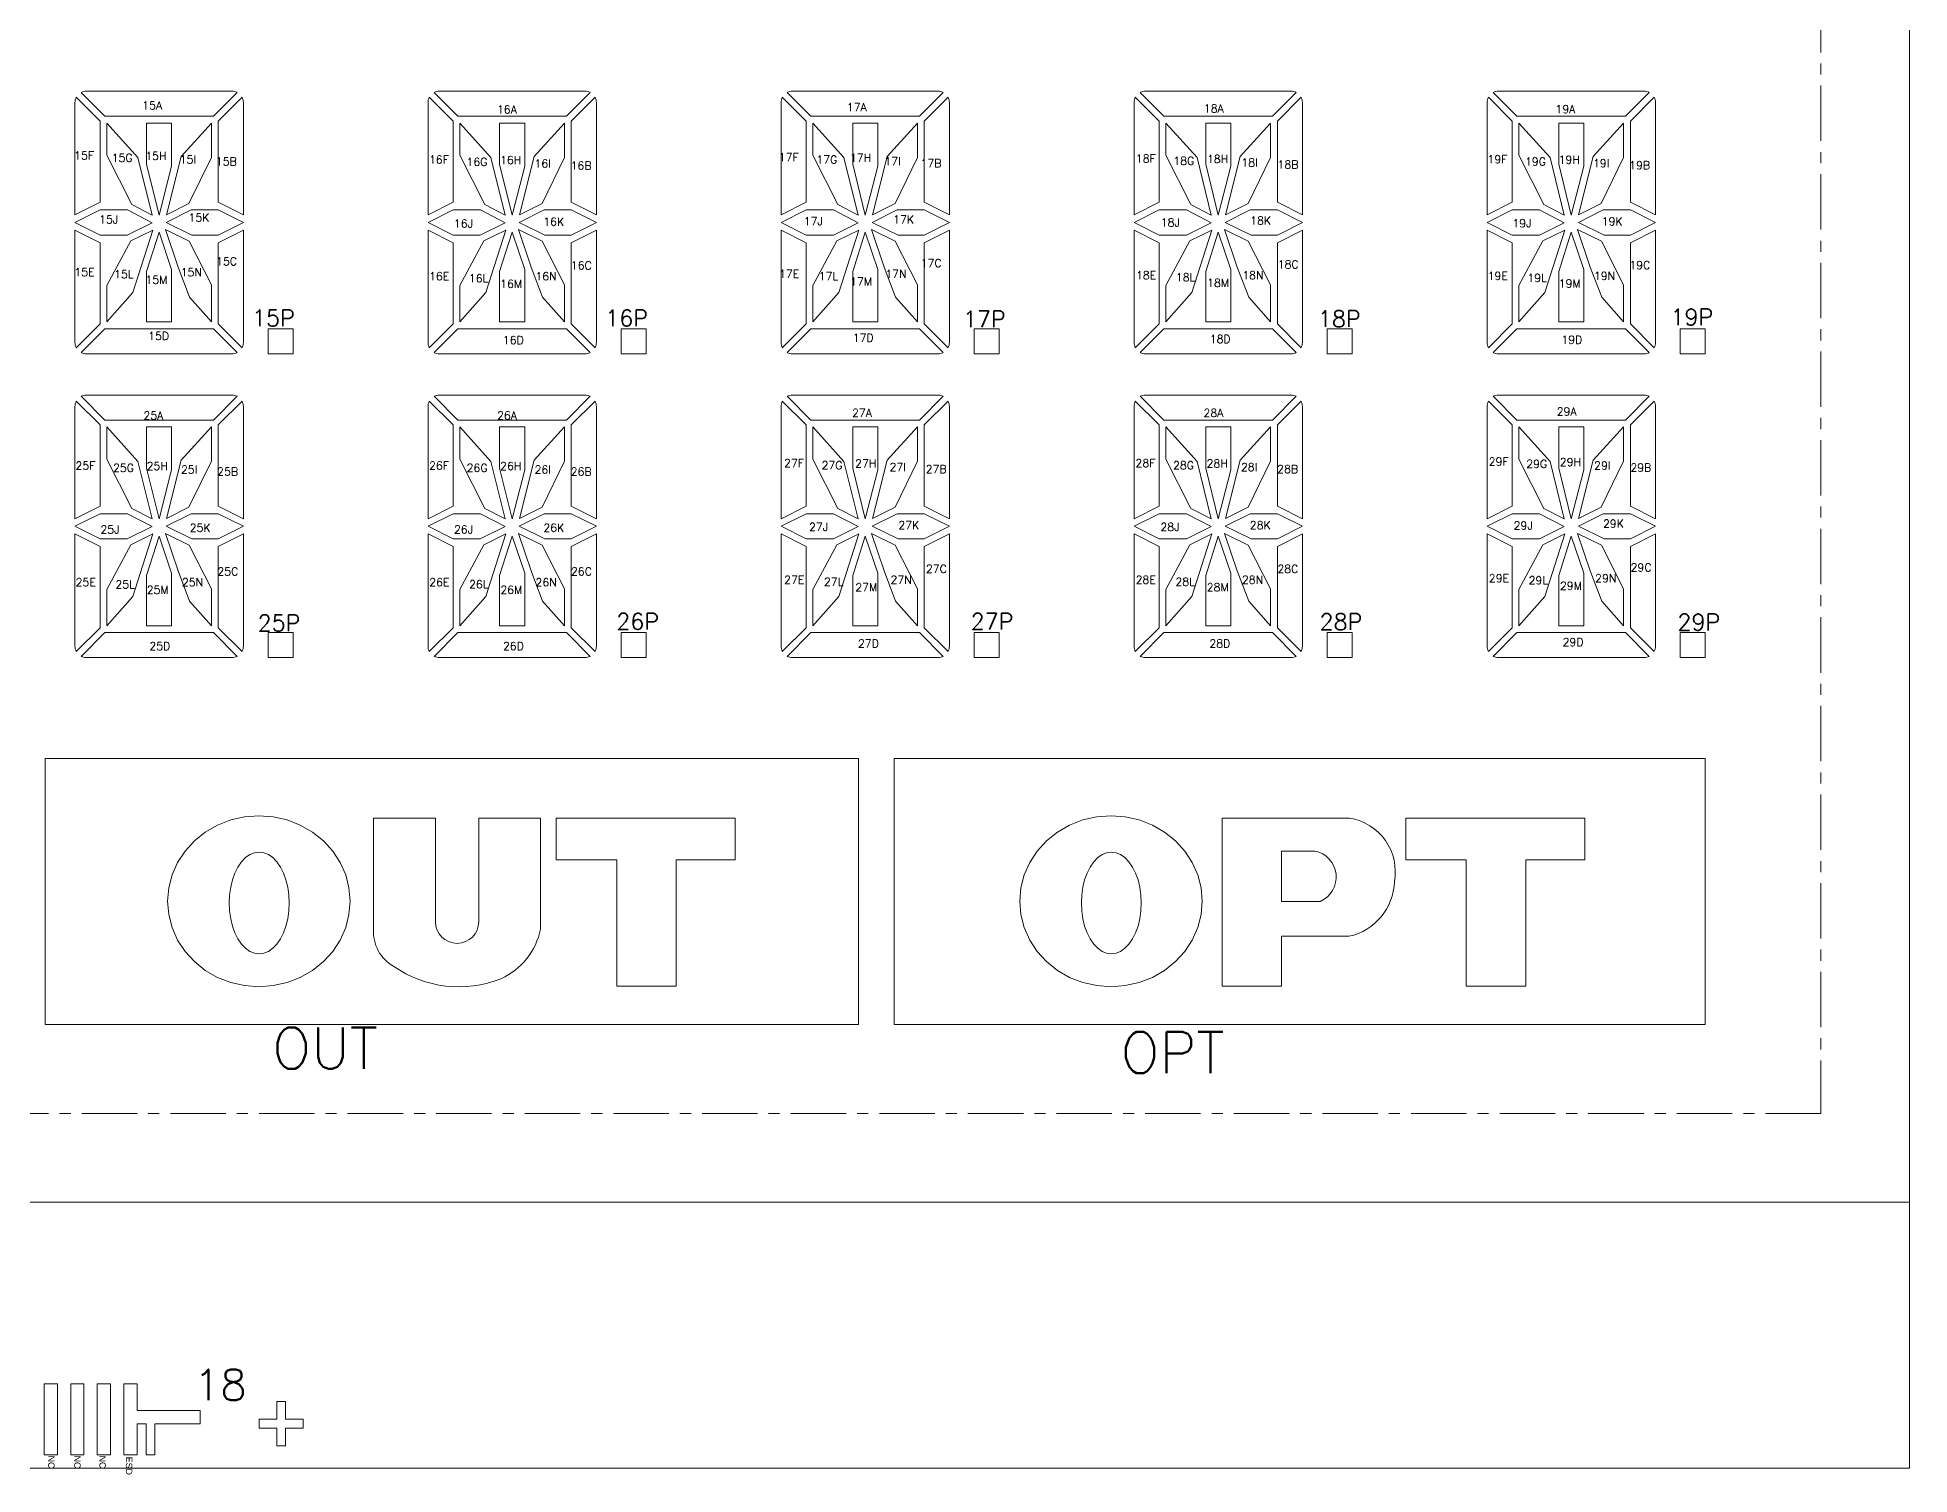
# Model space of a CAD drawing. Extents: x 105 to 1195, y -174 to 82.
# Drawn here: x 608.55 to 650.8, y -106.06 to -73.63 of the extents above; entities that cross this region are included whole.
import ezdxf
from ezdxf.enums import TextEntityAlignment as Align

# ---------------------------------------------------------------- set-up
doc = ezdxf.new("R2010")
doc.units = 0
doc.header["$MEASUREMENT"] = 0
doc.linetypes.add('AUSGEZOGEN', pattern=[0])
doc.linetypes.add('CENTER', pattern=[2, 1.25, -0.25, 0.25, -0.25])
doc.layers.get('0').update_dxf_attribs({"linetype": 'AUSGEZOGEN'})
doc.layers.add('DIM', color=4, linetype='Continuous')
doc.styles.add('Arial', font='arial.ttf', dxfattribs={"height": 24})
doc.styles.add('ROMANS', font='romans')
doc.styles.add('SSS_Dim', font='romans.shx')

# ---------------------------------------------------------------- blocks, each defined once
blk = doc.blocks.new('0')
at = {"lineweight": 5}
for p, q in [((86, 65.2), (86, 0)), ((86, 6), (0, 6)), ((86, 0), (0, 0))]:
    blk.add_line(p, q, dxfattribs=at)
at = {"linetype": 'CENTER', "lineweight": 5}
blk.add_lwpolyline([(84, 63.2), (84, 8), (2, 8), (2, 63.2)], close=True, dxfattribs=at)
at = {"lineweight": 5}
for points in [[(44.597, 30.817, -0.120758), (44.626, 30.936), (45.162, 30.4), (45.162, 28.566), (44.597, 28.283)], [(45.271, 30.509), (44.735, 31.045, -0.120758), (44.854, 31.074), (48.139, 31.074, -0.120758), (48.258, 31.045), (47.722, 30.509)], [(48.367, 30.936), (47.831, 30.4), (47.831, 28.566), (48.397, 28.283), (48.397, 30.817, 0.120758)], [(52.564, 30.817, -0.120758), (52.593, 30.936), (53.129, 30.4), (53.129, 28.566), (52.564, 28.283)], [(53.238, 30.509), (52.702, 31.045, -0.120758), (52.821, 31.074), (56.106, 31.074, -0.120758), (56.225, 31.045), (55.689, 30.509)], [(56.334, 30.936), (55.798, 30.4), (55.798, 28.566), (56.364, 28.283), (56.364, 30.817, 0.120758)], [(60.531, 30.817, -0.120758), (60.56, 30.936), (61.096, 30.4), (61.096, 28.566), (60.531, 28.283)], [(61.205, 30.509), (60.669, 31.045, -0.120758), (60.788, 31.074), (64.073, 31.074, -0.120758), (64.192, 31.045), (63.656, 30.509)], [(64.301, 30.936), (63.765, 30.4), (63.765, 28.566), (64.331, 28.283), (64.331, 30.817, 0.120758)], [(68.498, 30.817, -0.120758), (68.527, 30.936), (69.063, 30.4), (69.063, 28.566), (68.498, 28.283)], [(69.172, 30.509), (68.636, 31.045, -0.120758), (68.755, 31.074), (72.04, 31.074, -0.120758), (72.159, 31.045), (71.623, 30.509)], [(72.268, 30.936), (71.732, 30.4), (71.732, 28.566), (72.298, 28.283), (72.298, 30.817, 0.120758)], [(76.465, 30.817, -0.120758), (76.494, 30.936), (77.03, 30.4), (77.03, 28.566), (76.465, 28.283)], [(77.139, 30.509), (76.603, 31.045, -0.120758), (76.722, 31.074), (80.007, 31.074, -0.120758), (80.126, 31.045), (79.59, 30.509)], [(80.235, 30.936), (79.699, 30.4), (79.699, 28.566), (80.265, 28.283), (80.265, 30.817, 0.120758)], [(44.626, 25.285), (45.162, 25.822), (45.162, 27.655), (44.597, 27.938), (44.597, 25.404, 0.120758)], [(48.397, 25.404, -0.120758), (48.367, 25.285), (47.831, 25.822), (47.831, 27.655), (48.397, 27.938)], [(52.593, 25.285), (53.129, 25.822), (53.129, 27.655), (52.564, 27.938), (52.564, 25.404, 0.120758)], [(56.364, 25.404, -0.120758), (56.334, 25.285), (55.798, 25.822), (55.798, 27.655), (56.364, 27.938)], [(60.56, 25.285), (61.096, 25.822), (61.096, 27.655), (60.531, 27.938), (60.531, 25.404, 0.120758)], [(64.331, 25.404, -0.120758), (64.301, 25.285), (63.765, 25.822), (63.765, 27.655), (64.331, 27.938)], [(68.527, 25.285), (69.063, 25.822), (69.063, 27.655), (68.498, 27.938), (68.498, 25.404, 0.120758)], [(72.298, 25.404, -0.120758), (72.268, 25.285), (71.732, 25.822), (71.732, 27.655), (72.298, 27.938)], [(76.494, 25.285), (77.03, 25.822), (77.03, 27.655), (76.465, 27.938), (76.465, 25.404, 0.120758)], [(80.265, 25.404, -0.120758), (80.235, 25.285), (79.699, 25.822), (79.699, 27.655), (80.265, 27.938)], [(47.722, 25.712), (45.271, 25.712), (44.735, 25.176, 0.120758), (44.854, 25.147), (48.139, 25.147, 0.120758), (48.258, 25.176)], [(55.689, 25.712), (53.238, 25.712), (52.702, 25.176, 0.120758), (52.821, 25.147), (56.106, 25.147, 0.120758), (56.225, 25.176)], [(63.656, 25.712), (61.205, 25.712), (60.669, 25.176, 0.120758), (60.788, 25.147), (64.073, 25.147, 0.120758), (64.192, 25.176)], [(71.623, 25.712), (69.172, 25.712), (68.636, 25.176, 0.120758), (68.755, 25.147), (72.04, 25.147, 0.120758), (72.159, 25.176)], [(79.59, 25.712), (77.139, 25.712), (76.603, 25.176, 0.120758), (76.722, 25.147), (80.007, 25.147, 0.120758), (80.126, 25.176)], [(45.271, 23.652), (44.735, 24.188, -0.120758), (44.854, 24.217), (48.139, 24.217, -0.120758), (48.258, 24.188), (47.722, 23.652)], [(53.238, 23.652), (52.702, 24.188, -0.120758), (52.821, 24.217), (56.106, 24.217, -0.120758), (56.225, 24.188), (55.689, 23.652)], [(61.205, 23.652), (60.669, 24.188, -0.120758), (60.788, 24.217), (64.073, 24.217, -0.120758), (64.192, 24.188), (63.656, 23.652)], [(69.172, 23.652), (68.636, 24.188, -0.120758), (68.755, 24.217), (72.04, 24.217, -0.120758), (72.159, 24.188), (71.623, 23.652)], [(77.139, 23.652), (76.603, 24.188, -0.120758), (76.722, 24.217), (80.007, 24.217, -0.120758), (80.126, 24.188), (79.59, 23.652)], [(44.597, 23.96, -0.120758), (44.626, 24.079), (45.162, 23.543), (45.162, 21.709), (44.597, 21.426)], [(48.367, 24.079), (47.831, 23.543), (47.831, 21.709), (48.397, 21.426), (48.397, 23.96, 0.120758)], [(52.564, 23.96, -0.120758), (52.593, 24.079), (53.129, 23.543), (53.129, 21.709), (52.564, 21.426)], [(56.334, 24.079), (55.798, 23.543), (55.798, 21.709), (56.364, 21.426), (56.364, 23.96, 0.120758)], [(60.531, 23.96, -0.120758), (60.56, 24.079), (61.096, 23.543), (61.096, 21.709), (60.531, 21.426)], [(64.301, 24.079), (63.765, 23.543), (63.765, 21.709), (64.331, 21.426), (64.331, 23.96, 0.120758)], [(68.498, 23.96, -0.120758), (68.527, 24.079), (69.063, 23.543), (69.063, 21.709), (68.498, 21.426)], [(72.268, 24.079), (71.732, 23.543), (71.732, 21.709), (72.298, 21.426), (72.298, 23.96, 0.120758)], [(76.465, 23.96, -0.120758), (76.494, 24.079), (77.03, 23.543), (77.03, 21.709), (76.465, 21.426)], [(80.235, 24.079), (79.699, 23.543), (79.699, 21.709), (80.265, 21.426), (80.265, 23.96, 0.120758)], [(44.626, 18.428), (45.162, 18.965), (45.162, 20.798), (44.597, 21.081), (44.597, 18.547, 0.120758)], [(48.397, 18.547, -0.120758), (48.367, 18.428), (47.831, 18.965), (47.831, 20.798), (48.397, 21.081)], [(52.593, 18.428), (53.129, 18.965), (53.129, 20.798), (52.564, 21.081), (52.564, 18.547, 0.120758)], [(56.364, 18.547, -0.120758), (56.334, 18.428), (55.798, 18.965), (55.798, 20.798), (56.364, 21.081)], [(60.56, 18.428), (61.096, 18.965), (61.096, 20.798), (60.531, 21.081), (60.531, 18.547, 0.120758)], [(64.331, 18.547, -0.120758), (64.301, 18.428), (63.765, 18.965), (63.765, 20.798), (64.331, 21.081)], [(68.527, 18.428), (69.063, 18.965), (69.063, 20.798), (68.498, 21.081), (68.498, 18.547, 0.120758)], [(72.298, 18.547, -0.120758), (72.268, 18.428), (71.732, 18.965), (71.732, 20.798), (72.298, 21.081)], [(76.494, 18.428), (77.03, 18.965), (77.03, 20.798), (76.465, 21.081), (76.465, 18.547, 0.120758)], [(80.265, 18.547, -0.120758), (80.235, 18.428), (79.699, 18.965), (79.699, 20.798), (80.265, 21.081)], [(47.722, 18.856), (45.271, 18.856), (44.735, 18.319, 0.120758), (44.854, 18.29), (48.139, 18.29, 0.120758), (48.258, 18.319)], [(55.689, 18.856), (53.238, 18.856), (52.702, 18.319, 0.120758), (52.821, 18.29), (56.106, 18.29, 0.120758), (56.225, 18.319)], [(63.656, 18.856), (61.205, 18.856), (60.669, 18.319, 0.120758), (60.788, 18.29), (64.073, 18.29, 0.120758), (64.192, 18.319)], [(71.623, 18.856), (69.172, 18.856), (68.636, 18.319, 0.120758), (68.755, 18.29), (72.04, 18.29, 0.120758), (72.159, 18.319)], [(79.59, 18.856), (77.139, 18.856), (76.603, 18.319, 0.120758), (76.722, 18.29), (80.007, 18.29, 0.120758), (80.126, 18.319)], [(53.709, 12.331, -1), (52.731, 12.331), (52.731, 14.667), (51.333, 14.667), (51.333, 12.164, 0.285413), (51.79, 11.321, 0.25063), (54.21, 11.044, 0.237357), (55.106, 12.164), (55.106, 14.667), (53.709, 14.667)], [(70.489, 14.667), (70.489, 10.878), (71.826, 10.878), (71.826, 12.001), (73.349, 12.001, 0.344303), (74.374, 13.233, 0.421756), (73.363, 14.667)], [(71.826, 12.79), (72.701, 12.79, 0.732266), (72.579, 13.926), (71.826, 13.926)]]:
    blk.add_lwpolyline(points, format="xyb", close=True, dxfattribs=at)
for points in [[(45.316, 29.63), (45.316, 30.354), (46.018, 29.576), (46.337, 28.278), (45.877, 28.516)], [(46.214, 30.354), (46.214, 29.424), (46.497, 28.276), (46.779, 29.381), (46.779, 30.354)], [(46.995, 29.601), (47.677, 30.354), (47.677, 29.579), (47.17, 28.54), (46.659, 28.287)], [(53.283, 29.63), (53.283, 30.354), (53.985, 29.576), (54.304, 28.278), (53.844, 28.516)], [(54.181, 30.354), (54.181, 29.424), (54.464, 28.276), (54.746, 29.381), (54.746, 30.354)], [(54.962, 29.601), (55.644, 30.354), (55.644, 29.579), (55.137, 28.54), (54.626, 28.287)], [(61.25, 29.63), (61.25, 30.354), (61.952, 29.576), (62.271, 28.278), (61.811, 28.516)], [(62.148, 30.354), (62.148, 29.424), (62.431, 28.276), (62.713, 29.381), (62.713, 30.354)], [(62.929, 29.601), (63.611, 30.354), (63.611, 29.579), (63.104, 28.54), (62.593, 28.287)], [(69.218, 29.63), (69.218, 30.354), (69.919, 29.576), (70.238, 28.278), (69.778, 28.516)], [(70.115, 30.354), (70.115, 29.424), (70.398, 28.276), (70.68, 29.381), (70.68, 30.354)], [(70.896, 29.601), (71.578, 30.354), (71.578, 29.579), (71.071, 28.54), (70.56, 28.287)], [(77.185, 29.63), (77.185, 30.354), (77.886, 29.576), (78.205, 28.278), (77.745, 28.516)], [(78.082, 30.354), (78.082, 29.424), (78.365, 28.276), (78.647, 29.381), (78.647, 30.354)], [(78.863, 29.601), (79.545, 30.354), (79.545, 29.579), (79.038, 28.54), (78.527, 28.287)], [(44.597, 28.111), (45.162, 27.828), (45.778, 27.828), (46.337, 28.105), (45.779, 28.393), (45.162, 28.393)], [(46.657, 28.114), (47.237, 27.828), (47.831, 27.828), (48.397, 28.111), (47.831, 28.393), (47.22, 28.393)], [(52.564, 28.111), (53.129, 27.828), (53.745, 27.828), (54.304, 28.105), (53.746, 28.393), (53.129, 28.393)], [(54.624, 28.114), (55.204, 27.828), (55.798, 27.828), (56.364, 28.111), (55.798, 28.393), (55.187, 28.393)], [(60.531, 28.111), (61.096, 27.828), (61.712, 27.828), (62.271, 28.105), (61.713, 28.393), (61.096, 28.393)], [(62.591, 28.114), (63.171, 27.828), (63.765, 27.828), (64.331, 28.111), (63.765, 28.393), (63.154, 28.393)], [(68.498, 28.111), (69.063, 27.828), (69.679, 27.828), (70.238, 28.105), (69.68, 28.393), (69.063, 28.393)], [(70.558, 28.114), (71.138, 27.828), (71.732, 27.828), (72.298, 28.111), (71.732, 28.393), (71.121, 28.393)], [(76.465, 28.111), (77.03, 27.828), (77.646, 27.828), (78.205, 28.105), (77.647, 28.393), (77.03, 28.393)], [(78.525, 28.114), (79.105, 27.828), (79.699, 27.828), (80.265, 28.111), (79.699, 28.393), (79.088, 28.393)], [(45.901, 26.528), (45.316, 25.867), (45.316, 26.686), (45.856, 27.694), (46.351, 27.939)], [(46.497, 27.889), (46.214, 27.002), (46.214, 25.867), (46.779, 25.867), (46.779, 27.052)], [(46.638, 27.952), (47.176, 27.686), (47.677, 26.702), (47.677, 25.867), (47.184, 26.423), (46.925, 27.104)], [(53.868, 26.528), (53.283, 25.867), (53.283, 26.686), (53.823, 27.694), (54.318, 27.939)], [(54.464, 27.889), (54.181, 27.002), (54.181, 25.867), (54.746, 25.867), (54.746, 27.052)], [(54.605, 27.952), (55.143, 27.686), (55.644, 26.702), (55.644, 25.867), (55.151, 26.423), (54.892, 27.104)], [(61.835, 26.528), (61.25, 25.867), (61.25, 26.686), (61.79, 27.694), (62.285, 27.939)], [(62.431, 27.889), (62.148, 27.002), (62.148, 25.867), (62.713, 25.867), (62.713, 27.052)], [(62.572, 27.952), (63.11, 27.686), (63.611, 26.702), (63.611, 25.867), (63.118, 26.423), (62.859, 27.104)], [(69.802, 26.528), (69.218, 25.867), (69.218, 26.686), (69.757, 27.694), (70.252, 27.939)], [(70.398, 27.889), (70.115, 27.002), (70.115, 25.867), (70.68, 25.867), (70.68, 27.052)], [(70.539, 27.952), (71.077, 27.686), (71.578, 26.702), (71.578, 25.867), (71.085, 26.423), (70.826, 27.104)], [(77.769, 26.528), (77.185, 25.867), (77.185, 26.686), (77.724, 27.694), (78.219, 27.939)], [(78.365, 27.889), (78.082, 27.002), (78.082, 25.867), (78.647, 25.867), (78.647, 27.052)], [(78.506, 27.952), (79.044, 27.686), (79.545, 26.702), (79.545, 25.867), (79.052, 26.423), (78.793, 27.104)], [(48.956, 25.147), (48.956, 25.712), (49.522, 25.712), (49.522, 25.147)], [(56.923, 25.147), (56.923, 25.712), (57.489, 25.712), (57.489, 25.147)], [(64.89, 25.147), (64.89, 25.712), (65.456, 25.712), (65.456, 25.147)], [(72.857, 25.147), (72.857, 25.712), (73.423, 25.712), (73.423, 25.147)], [(80.824, 25.147), (80.824, 25.712), (81.39, 25.712), (81.39, 25.147)], [(45.316, 22.773), (45.316, 23.497), (46.018, 22.719), (46.337, 21.421), (45.877, 21.659)], [(46.214, 23.497), (46.214, 22.568), (46.497, 21.419), (46.779, 22.525), (46.779, 23.497)], [(46.995, 22.744), (47.677, 23.497), (47.677, 22.723), (47.17, 21.684), (46.659, 21.43)], [(53.283, 22.773), (53.283, 23.497), (53.985, 22.719), (54.304, 21.421), (53.844, 21.659)], [(54.181, 23.497), (54.181, 22.568), (54.464, 21.419), (54.746, 22.525), (54.746, 23.497)], [(54.962, 22.744), (55.644, 23.497), (55.644, 22.723), (55.137, 21.684), (54.626, 21.43)], [(61.25, 22.773), (61.25, 23.497), (61.952, 22.719), (62.271, 21.421), (61.811, 21.659)], [(62.148, 23.497), (62.148, 22.568), (62.431, 21.419), (62.713, 22.525), (62.713, 23.497)], [(62.929, 22.744), (63.611, 23.497), (63.611, 22.723), (63.104, 21.684), (62.593, 21.43)], [(69.218, 22.773), (69.218, 23.497), (69.919, 22.719), (70.238, 21.421), (69.778, 21.659)], [(70.115, 23.497), (70.115, 22.568), (70.398, 21.419), (70.68, 22.525), (70.68, 23.497)], [(70.896, 22.744), (71.578, 23.497), (71.578, 22.723), (71.071, 21.684), (70.56, 21.43)], [(77.185, 22.773), (77.185, 23.497), (77.886, 22.719), (78.205, 21.421), (77.745, 21.659)], [(78.082, 23.497), (78.082, 22.568), (78.365, 21.419), (78.647, 22.525), (78.647, 23.497)], [(78.863, 22.744), (79.545, 23.497), (79.545, 22.723), (79.038, 21.684), (78.527, 21.43)], [(44.597, 21.254), (45.162, 20.971), (45.778, 20.971), (46.337, 21.248), (45.779, 21.537), (45.162, 21.537)], [(46.657, 21.257), (47.237, 20.971), (47.831, 20.971), (48.397, 21.254), (47.831, 21.537), (47.22, 21.537)], [(52.564, 21.254), (53.129, 20.971), (53.745, 20.971), (54.304, 21.248), (53.746, 21.537), (53.129, 21.537)], [(54.624, 21.257), (55.204, 20.971), (55.798, 20.971), (56.364, 21.254), (55.798, 21.537), (55.187, 21.537)], [(60.531, 21.254), (61.096, 20.971), (61.712, 20.971), (62.271, 21.248), (61.713, 21.537), (61.096, 21.537)], [(62.591, 21.257), (63.171, 20.971), (63.765, 20.971), (64.331, 21.254), (63.765, 21.537), (63.154, 21.537)], [(68.498, 21.254), (69.063, 20.971), (69.679, 20.971), (70.238, 21.248), (69.68, 21.537), (69.063, 21.537)], [(70.558, 21.257), (71.138, 20.971), (71.732, 20.971), (72.298, 21.254), (71.732, 21.537), (71.121, 21.537)], [(76.465, 21.254), (77.03, 20.971), (77.646, 20.971), (78.205, 21.248), (77.647, 21.537), (77.03, 21.537)], [(78.525, 21.257), (79.105, 20.971), (79.699, 20.971), (80.265, 21.254), (79.699, 21.537), (79.088, 21.537)], [(45.901, 19.672), (45.316, 19.01), (45.316, 19.83), (45.856, 20.837), (46.351, 21.083)], [(46.497, 21.032), (46.214, 20.145), (46.214, 19.01), (46.779, 19.01), (46.779, 20.195)], [(46.638, 21.095), (47.176, 20.829), (47.677, 19.846), (47.677, 19.01), (47.184, 19.566), (46.925, 20.247)], [(53.868, 19.672), (53.283, 19.01), (53.283, 19.83), (53.823, 20.837), (54.318, 21.083)], [(54.464, 21.032), (54.181, 20.145), (54.181, 19.01), (54.746, 19.01), (54.746, 20.195)], [(54.605, 21.095), (55.143, 20.829), (55.644, 19.846), (55.644, 19.01), (55.151, 19.566), (54.892, 20.247)], [(61.835, 19.672), (61.25, 19.01), (61.25, 19.83), (61.79, 20.837), (62.285, 21.083)], [(62.431, 21.032), (62.148, 20.145), (62.148, 19.01), (62.713, 19.01), (62.713, 20.195)], [(62.572, 21.095), (63.11, 20.829), (63.611, 19.846), (63.611, 19.01), (63.118, 19.566), (62.859, 20.247)], [(69.802, 19.672), (69.218, 19.01), (69.218, 19.83), (69.757, 20.837), (70.252, 21.083)], [(70.398, 21.032), (70.115, 20.145), (70.115, 19.01), (70.68, 19.01), (70.68, 20.195)], [(70.539, 21.095), (71.077, 20.829), (71.578, 19.846), (71.578, 19.01), (71.085, 19.566), (70.826, 20.247)], [(77.769, 19.672), (77.185, 19.01), (77.185, 19.83), (77.724, 20.837), (78.219, 21.083)], [(78.365, 21.032), (78.082, 20.145), (78.082, 19.01), (78.647, 19.01), (78.647, 20.195)], [(78.506, 21.095), (79.044, 20.829), (79.545, 19.846), (79.545, 19.01), (79.052, 19.566), (78.793, 20.247)], [(48.956, 18.29), (48.956, 18.856), (49.522, 18.856), (49.522, 18.29)], [(56.923, 18.29), (56.923, 18.856), (57.489, 18.856), (57.489, 18.29)], [(64.89, 18.29), (64.89, 18.856), (65.456, 18.856), (65.456, 18.29)], [(72.857, 18.29), (72.857, 18.856), (73.423, 18.856), (73.423, 18.29)], [(80.824, 18.29), (80.824, 18.856), (81.39, 18.856), (81.39, 18.29)], [(62.283, 16.01), (62.283, 10.01), (43.924, 10.01), (43.924, 16.01)], [(63.083, 16.01), (63.083, 10.01), (81.39, 10.01), (81.39, 16.01)], [(46.688, 12.792), (46.713, 12.49), (46.788, 12.196), (46.912, 11.917), (47.081, 11.659), (47.291, 11.429), (47.537, 11.232), (47.812, 11.074), (48.111, 10.958), (48.425, 10.888), (48.747, 10.864), (49.069, 10.888), (49.384, 10.958), (49.682, 11.074), (49.958, 11.232), (50.203, 11.429), (50.413, 11.659), (50.582, 11.917), (50.706, 12.196), (50.781, 12.49), (50.807, 12.792), (50.781, 13.094), (50.706, 13.388), (50.582, 13.667), (50.413, 13.925), (50.203, 14.155), (49.958, 14.352), (49.682, 14.51), (49.384, 14.626), (49.069, 14.696), (48.747, 14.72), (48.425, 14.696), (48.111, 14.626), (47.812, 14.51), (47.537, 14.352), (47.291, 14.155), (47.081, 13.925), (46.912, 13.667), (46.788, 13.388), (46.713, 13.094)], [(59.496, 14.667), (59.496, 13.729), (58.166, 13.729), (58.166, 10.878), (56.822, 10.878), (56.822, 13.729), (55.457, 13.729), (55.457, 14.667)], [(65.919, 12.792), (65.944, 12.49), (66.019, 12.196), (66.143, 11.917), (66.312, 11.659), (66.522, 11.429), (66.767, 11.232), (67.043, 11.074), (67.342, 10.958), (67.656, 10.888), (67.978, 10.864), (68.3, 10.888), (68.614, 10.958), (68.913, 11.074), (69.189, 11.232), (69.434, 11.429), (69.644, 11.659), (69.813, 11.917), (69.937, 12.196), (70.012, 12.49), (70.037, 12.792), (70.012, 13.094), (69.937, 13.388), (69.813, 13.667), (69.644, 13.925), (69.434, 14.155), (69.189, 14.352), (68.913, 14.51), (68.614, 14.626), (68.3, 14.696), (67.978, 14.72), (67.656, 14.696), (67.342, 14.626), (67.043, 14.51), (66.767, 14.352), (66.522, 14.155), (66.312, 13.925), (66.143, 13.667), (66.019, 13.388), (65.944, 13.094)], [(78.671, 14.667), (78.671, 13.729), (77.341, 13.729), (77.341, 10.878), (75.997, 10.878), (75.997, 13.729), (74.633, 13.729), (74.633, 14.667)], [(48.754, 13.901), (48.649, 13.887), (48.545, 13.845), (48.447, 13.776), (48.357, 13.682), (48.276, 13.565), (48.207, 13.428), (48.152, 13.275), (48.111, 13.108), (48.086, 12.933), (48.078, 12.753), (48.086, 12.574), (48.111, 12.398), (48.152, 12.232), (48.207, 12.078), (48.276, 11.941), (48.357, 11.824), (48.447, 11.73), (48.545, 11.661), (48.649, 11.619), (48.754, 11.605), (48.86, 11.619), (48.964, 11.661), (49.062, 11.73), (49.152, 11.824), (49.233, 11.941), (49.302, 12.078), (49.357, 12.232), (49.398, 12.398), (49.423, 12.574), (49.431, 12.753), (49.423, 12.933), (49.398, 13.108), (49.357, 13.275), (49.302, 13.428), (49.233, 13.565), (49.152, 13.682), (49.062, 13.776), (48.964, 13.845), (48.86, 13.887)], [(67.985, 13.901), (67.88, 13.887), (67.776, 13.845), (67.678, 13.776), (67.588, 13.682), (67.507, 13.565), (67.438, 13.428), (67.383, 13.275), (67.342, 13.108), (67.317, 12.933), (67.309, 12.753), (67.317, 12.574), (67.342, 12.398), (67.383, 12.232), (67.438, 12.078), (67.507, 11.941), (67.588, 11.824), (67.678, 11.73), (67.776, 11.661), (67.88, 11.619), (67.985, 11.605), (68.091, 11.619), (68.194, 11.661), (68.293, 11.73), (68.383, 11.824), (68.464, 11.941), (68.533, 12.078), (68.588, 12.232), (68.629, 12.398), (68.654, 12.574), (68.662, 12.753), (68.654, 12.933), (68.629, 13.108), (68.588, 13.275), (68.533, 13.428), (68.464, 13.565), (68.383, 13.682), (68.293, 13.776), (68.194, 13.845), (68.091, 13.887)], [(44.2, 0.3), (43.9, 0.3), (43.9, 1.9), (44.2, 1.9)], [(44.8, 0.3), (44.5, 0.3), (44.5, 1.9), (44.8, 1.9)], [(45.4, 0.3), (45.1, 0.3), (45.1, 1.9), (45.4, 1.9)], [(46.4, 1), (47.425, 1), (47.425, 1.3), (46, 1.3), (46, 1.9), (45.7, 1.9), (45.7, 0.3), (46, 0.3), (46, 1), (46.2, 1), (46.2, 0.3), (46.4, 0.3)]]:
    blk.add_lwpolyline(points, close=True, dxfattribs=at)
at = {"lineweight": 5, "ltscale": 16.714716}
blk.add_lwpolyline([(49.35, 0.9), (49.35, 0.5), (49.15, 0.5), (49.15, 0.9), (48.75, 0.9), (48.75, 1.1), (49.15, 1.1), (49.15, 1.5), (49.35, 1.5), (49.35, 1.1), (49.75, 1.1), (49.75, 0.9)], close=True, dxfattribs=at)
at = {"lineweight": 5, "style": 'SSS_Dim'}
blk.add_text('18', height=0.6961, dxfattribs=at).set_placement((47.877, 1.878), align=Align.MIDDLE)

msp = doc.modelspace()

# ---------------------------------------------------------------- block references
at = {"lineweight": 5}
msp.add_blockref('0', (564.801, -105.914), dxfattribs=at)

# ---------------------------------------------------------------- texts
at = {"layer": 'DIM', "lineweight": 5, "style": 'ROMANS'}
for s, height, p in [('15A', 0.1806, (610.915, -75.251)), ('16A', 0.1806, (618.921, -75.343)), ('17A', 0.1806, (626.817, -75.292)), ('18A', 0.1806, (634.874, -75.32)), ('19A', 0.1806, (642.809, -75.336)), ('15F', 0.1806, (609.381, -76.382)), ('15G', 0.1806, (610.227, -76.434)), ('15H', 0.1806, (610.985, -76.392)), ('15I', 0.1806, (611.761, -76.471)), ('15B', 0.1806, (612.578, -76.517)), ('16F', 0.1806, (617.387, -76.474)), ('16G', 0.1806, (618.233, -76.526)), ('16H', 0.1806, (618.991, -76.484)), ('16I', 0.1806, (619.767, -76.563)), ('16B', 0.1806, (620.583, -76.609)), ('17F', 0.1806, (625.283, -76.423)), ('17G', 0.1806, (626.13, -76.475)), ('17H', 0.1806, (626.887, -76.432)), ('17I', 0.1806, (627.664, -76.512)), ('17B', 0.1806, (628.48, -76.558)), ('18F', 0.1806, (633.34, -76.45)), ('18G', 0.1806, (634.187, -76.502)), ('18H', 0.1806, (634.945, -76.46)), ('18I', 0.1806, (635.721, -76.54)), ('18B', 0.1806, (636.537, -76.586)), ('19F', 0.1806, (641.275, -76.467)), ('19G', 0.1806, (642.122, -76.519)), ('19H', 0.1806, (642.88, -76.476)), ('19I', 0.1806, (643.656, -76.556)), ('19B', 0.1806, (644.472, -76.602)), ('15J', 0.1806, (609.943, -77.825)), ('15K', 0.1806, (611.96, -77.783)), ('16J', 0.1806, (617.949, -77.917)), ('16K', 0.1806, (619.966, -77.875)), ('17J', 0.1806, (625.845, -77.866)), ('17K', 0.1806, (627.862, -77.823)), ('18J', 0.1806, (633.902, -77.893)), ('18K', 0.1806, (635.919, -77.851)), ('19J', 0.1806, (641.837, -77.91)), ('19K', 0.1806, (643.854, -77.868)), ('15E', 0.1806, (609.384, -79.015)), ('15L', 0.1806, (610.281, -79.061)), ('15M', 0.1806, (610.988, -79.186)), ('15N', 0.1806, (611.783, -79.016)), ('15C', 0.1806, (612.583, -78.771)), ('16E', 0.1806, (617.389, -79.107)), ('16L', 0.1806, (618.287, -79.153)), ('16N', 0.1806, (619.789, -79.107)), ('16C', 0.1806, (620.589, -78.863)), ('17E', 0.1806, (625.286, -79.055)), ('17L', 0.1806, (626.184, -79.102)), ('17N', 0.1806, (627.685, -79.056)), ('17C', 0.1806, (628.485, -78.811)), ('18E', 0.1806, (633.343, -79.083)), ('18L', 0.1806, (634.241, -79.13)), ('18N', 0.1806, (635.742, -79.084)), ('18C', 0.1806, (636.542, -78.839)), ('19E', 0.1806, (641.278, -79.1)), ('19L', 0.1806, (642.176, -79.146)), ('19N', 0.1806, (643.677, -79.1)), ('19C', 0.1806, (644.477, -78.856)), ('16M', 0.1806, (618.994, -79.278)), ('17M', 0.1806, (626.891, -79.227)), ('18M', 0.1806, (634.948, -79.254)), ('19M', 0.1806, (642.883, -79.271)), ('15P', 0.3692, (613.394, -80.143)), ('16P', 0.3692, (621.366, -80.145)), ('17P', 0.3692, (629.438, -80.169)), ('18P', 0.3692, (637.447, -80.16)), ('19P', 0.3692, (645.405, -80.124)), ('15D', 0.1806, (611.049, -80.455)), ('16D', 0.1806, (619.054, -80.547)), ('17D', 0.1806, (626.951, -80.495)), ('18D', 0.1806, (635.008, -80.523)), ('19D', 0.1806, (642.943, -80.54)), ('25A', 0.1806, (610.943, -82.25)), ('26A', 0.1806, (618.923, -82.249)), ('27A', 0.1806, (626.935, -82.191)), ('28A', 0.1806, (634.866, -82.191)), ('29A', 0.1806, (642.837, -82.159)), ('25F', 0.1806, (609.409, -83.381)), ('25H', 0.1806, (611.014, -83.39)), ('26F', 0.1806, (617.389, -83.38)), ('26H', 0.1806, (618.993, -83.39)), ('27F', 0.1806, (625.401, -83.322)), ('27G', 0.1806, (626.247, -83.374)), ('27H', 0.1806, (627.005, -83.332)), ('27I', 0.1806, (627.781, -83.412)), ('28F', 0.1806, (633.332, -83.322)), ('28G', 0.1806, (634.179, -83.374)), ('28H', 0.1806, (634.936, -83.332)), ('28I', 0.1806, (635.712, -83.412)), ('29F', 0.1806, (641.303, -83.29)), ('29G', 0.1806, (642.15, -83.342)), ('29H', 0.1806, (642.907, -83.299)), ('29I', 0.1806, (643.683, -83.379)), ('25G', 0.1806, (610.256, -83.432)), ('25I', 0.1806, (611.79, -83.47)), ('25B', 0.1806, (612.606, -83.516)), ('26G', 0.1806, (618.236, -83.432)), ('26I', 0.1806, (619.77, -83.47)), ('26B', 0.1806, (620.586, -83.515)), ('27B', 0.1806, (628.597, -83.457)), ('28B', 0.1806, (636.529, -83.457)), ('29B', 0.1806, (644.5, -83.425)), ('25J', 0.1806, (609.971, -84.823)), ('25K', 0.1806, (611.988, -84.781)), ('26J', 0.1806, (617.951, -84.823)), ('26K', 0.1806, (619.968, -84.781)), ('27J', 0.1806, (625.963, -84.765)), ('27K', 0.1806, (627.979, -84.723)), ('28J', 0.1806, (633.894, -84.765)), ('28K', 0.1806, (635.911, -84.723)), ('29J', 0.1806, (641.865, -84.733)), ('29K', 0.1806, (643.882, -84.69)), ('25C', 0.1806, (612.611, -85.769)), ('26C', 0.1806, (620.591, -85.769)), ('27C', 0.1806, (628.602, -85.711)), ('28C', 0.1806, (636.534, -85.711)), ('29E', 0.1806, (641.306, -85.923)), ('29N', 0.1806, (643.705, -85.923)), ('29C', 0.1806, (644.505, -85.679)), ('25E', 0.1806, (609.412, -86.013)), ('25L', 0.1806, (610.31, -86.06)), ('25M', 0.1806, (611.017, -86.184)), ('25N', 0.1806, (611.811, -86.014)), ('26E', 0.1806, (617.392, -86.013)), ('26L', 0.1806, (618.29, -86.059)), ('26M', 0.1806, (618.997, -86.184)), ('26N', 0.1806, (619.791, -86.014)), ('27E', 0.1806, (625.403, -85.955)), ('27L', 0.1806, (626.301, -86.001)), ('27M', 0.1806, (627.008, -86.126)), ('27N', 0.1806, (627.803, -85.956)), ('28E', 0.1806, (633.335, -85.955)), ('28L', 0.1806, (634.233, -86.001)), ('28M', 0.1806, (634.94, -86.126)), ('28N', 0.1806, (635.734, -85.956)), ('29L', 0.1806, (642.204, -85.969)), ('29M', 0.1806, (642.911, -86.094)), ('25P', 0.3692, (613.52, -87.026)), ('26P', 0.3692, (621.616, -86.991)), ('27P', 0.3692, (629.612, -86.991)), ('28P', 0.3692, (637.485, -87)), ('29P', 0.3692, (645.563, -87.008)), ('25D', 0.1806, (611.077, -87.453)), ('26D', 0.1806, (619.057, -87.453)), ('27D', 0.1806, (627.068, -87.395)), ('28D', 0.1806, (635, -87.395)), ('29D', 0.1806, (642.971, -87.363)), ('OUT', 0.9287, (613.848, -96.901)), ('OPT', 0.9287, (632.997, -97.001))]:
    msp.add_text(s, height=height, dxfattribs=at).set_placement(p)
at = {"layer": 'DIM', "lineweight": 5, "style": 'Arial'}
for s, p in [('NC', (608.865, -105.777)), ('NC', (609.453, -105.777)), ('NC', (610.022, -105.777)), ('ESD', (610.619, -105.864))]:
    msp.add_text(s, height=0.144, rotation=270, dxfattribs=at).set_placement(p, align=Align.MIDDLE_CENTER)

doc.saveas('drawing.dxf')
